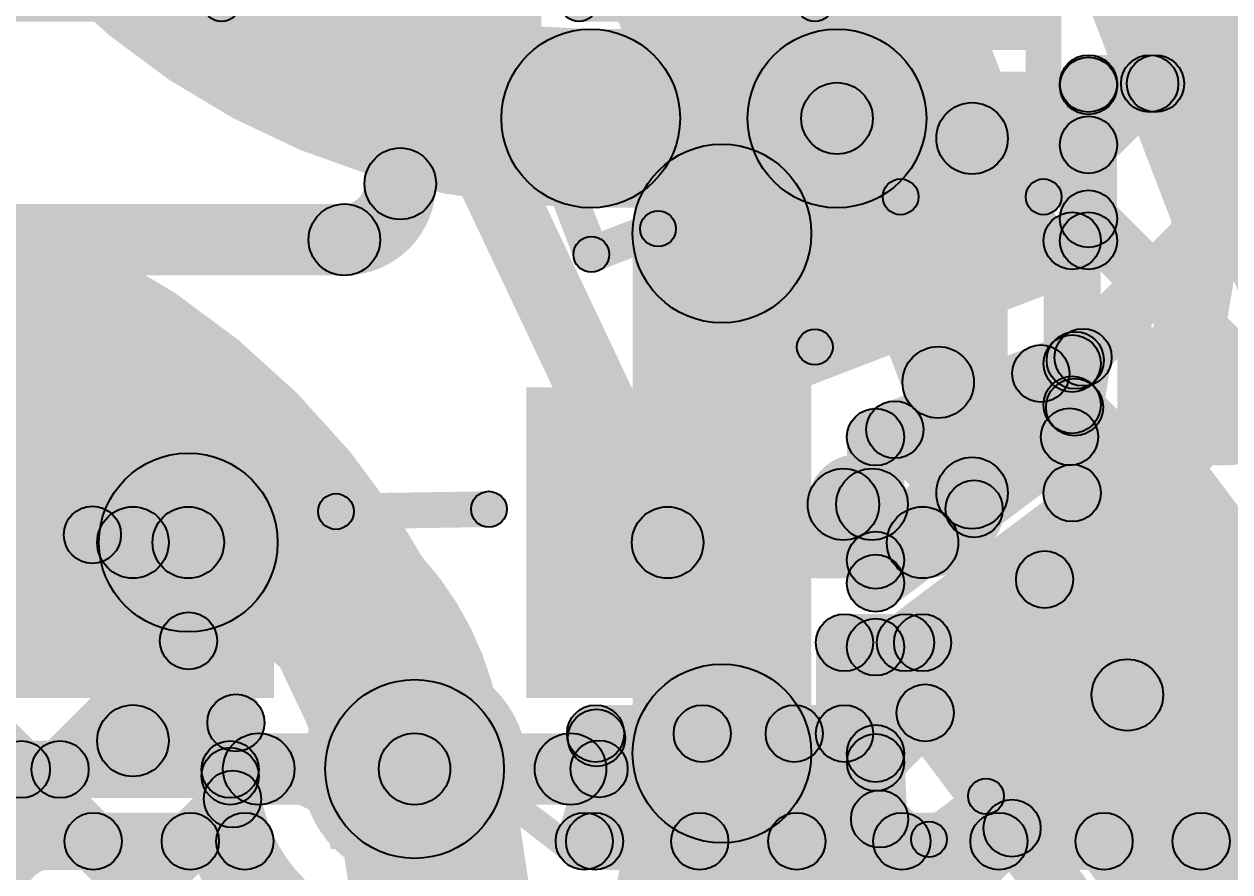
# Model space of a CAD drawing. Header units: millimetres. Extents: x -2.17 to 2.17, y -2.17 to 2.17.
# Drawn here: x -0.8336 to -0.6649, y -0.4404 to -0.3219 of the extents above; entities that cross this region are included whole.
import ezdxf

# ---------------------------------------------------------------- set-up
doc = ezdxf.new("R2010")
doc.units = ezdxf.units.MM
doc.header["$MEASUREMENT"] = 0
for name, color, linetype in [('BottomLayer', 5, 'Continuous'), ('BottomOverlay', 54, 'Continuous'), ('BottomPaste', 16, 'Continuous'), ('BottomSolder', 6, 'Continuous'), ('Mechanical2', 216, 'Continuous'), ('TopLayer', 1, 'Continuous'), ('TopOverlay', 2, 'Continuous'), ('TopPaste', 8, 'Continuous'), ('TopSolder', 216, 'Continuous'), ('ViaHoleLayer', 16, 'Continuous')]:
    doc.layers.add(name, color=color, linetype=linetype)

# ---------------------------------------------------------------- blocks, each defined once
blk = doc.blocks.new('WS2812B_M____2')
at = {"layer": 'TopLayer'}
for points in [[(0.03503955, 0.05078735), (0.09409465, 0.05078735), (0.09409465, 0.01141725), (0.03503955, 0.01141725)], [(0.03503915, -0.01141705), (0.09409425, -0.01141705), (0.09409425, -0.05078715), (0.03503915, -0.05078715)]]:
    blk.add_hatch(color=1, dxfattribs=at).paths.add_polyline_path(points)
at = {"layer": 'TopOverlay'}
h = blk.add_hatch(color=2, dxfattribs=at)
edge = h.paths.add_edge_path()
edge.add_arc((0.0699999, -0.0600001), 0.0025, 0, 360)
for points in [[(0.072499999999875, -0.06999967499899996), (0.067500000000125, -0.06999972500100005), (0.06749990000012501, -0.06000012500100004), (0.072499899999875, -0.06000007499899996)], [(-0.06999969464284565, -0.07249999999999426), (-0.06999970535715434, -0.06750000000000574), (0.06999999464284566, -0.06749970000000574), (0.07000000535715434, -0.07249969999999425)]]:
    blk.add_hatch(color=2, dxfattribs=at).paths.add_polyline_path(points)
h = blk.add_hatch(color=2, dxfattribs=at)
edge = h.paths.add_edge_path()
edge.add_arc((0.07, -0.0699997), 0.0025, 0, 360)
h = blk.add_hatch(color=2, dxfattribs=at)
edge = h.paths.add_edge_path()
edge.add_arc((0.07, -0.0699997), 0.0025, 0, 360)
at = {"layer": 'TopPaste'}
for points in [[(0.03503955, 0.05078735), (0.09409465, 0.05078735), (0.09409465, 0.01141725), (0.03503955, 0.01141725)], [(0.03503915, -0.01141705), (0.09409425, -0.01141705), (0.09409425, -0.05078715), (0.03503915, -0.05078715)]]:
    blk.add_hatch(color=8, dxfattribs=at).paths.add_polyline_path(points)
at = {"layer": 'TopSolder'}
for points in [[(0.03103955, 0.05478735), (0.09809465, 0.05478735), (0.09809465, 0.00741725), (0.03103955, 0.00741725)], [(0.03103915, -0.00741705), (0.09809425, -0.00741705), (0.09809425, -0.05478715), (0.03103915, -0.05478715)]]:
    blk.add_hatch(color=216, dxfattribs=at).paths.add_polyline_path(points)
at = {"layer": 'TopOverlay'}
for centre in [(0.0699999, -0.0600001), (0.07, -0.0699997), (0.07, -0.0699997)]:
    blk.add_circle(centre, 0.0025, dxfattribs=at)
blk = doc.blocks.new('SOT_23F_B_6')
at = {"layer": 'BottomLayer'}
for points in [[(-0.05314965, 0.05905515), (-0.02165355, 0.05905515), (-0.02165355, 0.02362205), (-0.05314965, 0.02362205)], [(0.02165355, 0.05905515), (0.05314965, 0.05905515), (0.05314965, 0.02362205), (0.02165355, 0.02362205)], [(-0.01574805, -0.02362205), (0.01574805, -0.02362205), (0.01574805, -0.05905515), (-0.01574805, -0.05905515)]]:
    blk.add_hatch(color=5, dxfattribs=at).paths.add_polyline_path(points)
at = {"layer": 'BottomOverlay'}
h = blk.add_hatch(color=54, dxfattribs=at)
edge = h.paths.add_edge_path()
edge.add_arc((-0.066, 0.036), 0.005, 0, 360)
h = blk.add_hatch(color=54, dxfattribs=at)
edge = h.paths.add_edge_path()
edge.add_arc((-0.062, 0.036), 0.005, 0, 360)
h = blk.add_hatch(color=54, dxfattribs=at)
edge = h.paths.add_edge_path()
edge.add_arc((-0.0124016, 0.0366772), 0.0025, 0, 360)
for points in [[(0.008962296827300115, 0.03949971567798587), (0.009037703172699885, 0.03450028432201413), (-0.01236389682730011, 0.03417748432201413), (-0.01243930317269988, 0.03917691567798587)], [(-0.0605, 0.014), (-0.0555, 0.014), (-0.0555, -0.034), (-0.0605, -0.034)], [(0.0555, 0.014), (0.0605, 0.014), (0.0605, -0.034), (0.0555, -0.034)], [(-0.025, -0.0315), (-0.025, -0.0365), (-0.058, -0.0365), (-0.058, -0.0315)], [(0.058, -0.0315), (0.058, -0.0365), (0.025, -0.0365), (0.025, -0.0315)]]:
    blk.add_hatch(color=54, dxfattribs=at).paths.add_polyline_path(points)
h = blk.add_hatch(color=54, dxfattribs=at)
edge = h.paths.add_edge_path()
edge.add_arc((0.009, 0.037), 0.0025, 0, 360)
h = blk.add_hatch(color=54, dxfattribs=at)
edge = h.paths.add_edge_path()
edge.add_arc((-0.058, 0.014), 0.0025, 0, 360)
h = blk.add_hatch(color=54, dxfattribs=at)
edge = h.paths.add_edge_path()
edge.add_arc((0.058, 0.014), 0.0025, 0, 360)
h = blk.add_hatch(color=54, dxfattribs=at)
edge = h.paths.add_edge_path()
edge.add_arc((-0.058, -0.034), 0.0025, 0, 360)
h = blk.add_hatch(color=54, dxfattribs=at)
edge = h.paths.add_edge_path()
edge.add_arc((-0.058, -0.034), 0.0025, 0, 360)
h = blk.add_hatch(color=54, dxfattribs=at)
edge = h.paths.add_edge_path()
edge.add_arc((-0.025, -0.034), 0.0025, 0, 360)
h = blk.add_hatch(color=54, dxfattribs=at)
edge = h.paths.add_edge_path()
edge.add_arc((0.025, -0.034), 0.0025, 0, 360)
h = blk.add_hatch(color=54, dxfattribs=at)
edge = h.paths.add_edge_path()
edge.add_arc((0.058, -0.034), 0.0025, 0, 360)
h = blk.add_hatch(color=54, dxfattribs=at)
edge = h.paths.add_edge_path()
edge.add_arc((0.058, -0.034), 0.0025, 0, 360)
at = {"layer": 'BottomPaste'}
for points in [[(-0.05314965, 0.05905515), (-0.02165355, 0.05905515), (-0.02165355, 0.02362205), (-0.05314965, 0.02362205)], [(0.02165355, 0.05905515), (0.05314965, 0.05905515), (0.05314965, 0.02362205), (0.02165355, 0.02362205)], [(-0.01574805, -0.02362205), (0.01574805, -0.02362205), (0.01574805, -0.05905515), (-0.01574805, -0.05905515)]]:
    blk.add_hatch(color=16, dxfattribs=at).paths.add_polyline_path(points)
at = {"layer": 'BottomSolder'}
for points in [[(-0.05714965, 0.06305515), (-0.01765355, 0.06305515), (-0.01765355, 0.01962205), (-0.05714965, 0.01962205)], [(0.01765355, 0.06305515), (0.05714965, 0.06305515), (0.05714965, 0.01962205), (0.01765355, 0.01962205)], [(-0.01974805, -0.01962205), (0.01974805, -0.01962205), (0.01974805, -0.06305515), (-0.01974805, -0.06305515)]]:
    blk.add_hatch(color=6, dxfattribs=at).paths.add_polyline_path(points)
at = {"layer": 'BottomOverlay', "const_width": 0.01}
blk.add_lwpolyline([(-0.062, 0.036, 1), (-0.066, 0.036, 1)], format="xyb", close=True, dxfattribs=at)
at = {"layer": 'BottomOverlay'}
for centre, radius in [((-0.066, 0.036), 0.005), ((-0.062, 0.036), 0.005), ((-0.0124016, 0.0366772), 0.0025), ((0.009, 0.037), 0.0025), ((-0.058, 0.014), 0.0025), ((0.058, 0.014), 0.0025), ((-0.058, -0.034), 0.0025), ((-0.058, -0.034), 0.0025), ((-0.025, -0.034), 0.0025), ((0.025, -0.034), 0.0025), ((0.058, -0.034), 0.0025), ((0.058, -0.034), 0.0025)]:
    blk.add_circle(centre, radius, dxfattribs=at)
blk = doc.blocks.new('R___0201_B_8')
at = {"layer": 'BottomLayer'}
for points in [[(-0.01614165, 0.00728345), (-0.00551175, 0.00728345), (-0.00551175, -0.00728345), (-0.01614165, -0.00728345)], [(0.00551185, 0.00728345), (0.01614175, 0.00728345), (0.01614175, -0.00728345), (0.00551185, -0.00728345)]]:
    blk.add_hatch(color=5, dxfattribs=at).paths.add_polyline_path(points)
at = {"layer": 'BottomOverlay'}
h = blk.add_hatch(color=54, dxfattribs=at)
edge = h.paths.add_edge_path()
edge.add_arc((-0.019, 0.01), 0.0025, 0, 360)
h = blk.add_hatch(color=54, dxfattribs=at)
edge = h.paths.add_edge_path()
edge.add_arc((-0.019, 0.01), 0.0025, 0, 360)
for points in [[(-0.019, 0.0075), (-0.019, 0.0125), (0.019, 0.0125), (0.019, 0.0075)], [(-0.0215, 0.01), (-0.0165, 0.01), (-0.0165, -0.01), (-0.0215, -0.01)], [(0.0165, 0.01), (0.0215, 0.01), (0.0215, -0.01), (0.0165, -0.01)], [(-0.019, -0.0125), (-0.019, -0.0075), (0.019, -0.0075), (0.019, -0.0125)]]:
    blk.add_hatch(color=54, dxfattribs=at).paths.add_polyline_path(points)
h = blk.add_hatch(color=54, dxfattribs=at)
edge = h.paths.add_edge_path()
edge.add_arc((0.019, 0.01), 0.0025, 0, 360)
h = blk.add_hatch(color=54, dxfattribs=at)
edge = h.paths.add_edge_path()
edge.add_arc((0.019, 0.01), 0.0025, 0, 360)
h = blk.add_hatch(color=54, dxfattribs=at)
edge = h.paths.add_edge_path()
edge.add_arc((-0.019, -0.01), 0.0025, 0, 360)
h = blk.add_hatch(color=54, dxfattribs=at)
edge = h.paths.add_edge_path()
edge.add_arc((-0.019, -0.01), 0.0025, 0, 360)
h = blk.add_hatch(color=54, dxfattribs=at)
edge = h.paths.add_edge_path()
edge.add_arc((0.019, -0.01), 0.0025, 0, 360)
h = blk.add_hatch(color=54, dxfattribs=at)
edge = h.paths.add_edge_path()
edge.add_arc((0.019, -0.01), 0.0025, 0, 360)
at = {"layer": 'BottomPaste'}
for points in [[(-0.01614165, 0.00728345), (-0.00551175, 0.00728345), (-0.00551175, -0.00728345), (-0.01614165, -0.00728345)], [(0.00551185, 0.00728345), (0.01614175, 0.00728345), (0.01614175, -0.00728345), (0.00551185, -0.00728345)]]:
    blk.add_hatch(color=16, dxfattribs=at).paths.add_polyline_path(points)
at = {"layer": 'BottomSolder'}
for points in [[(-0.02014165, 0.01128345), (-0.00151175, 0.01128345), (-0.00151175, -0.01128345), (-0.02014165, -0.01128345)], [(0.00151185, 0.01128345), (0.02014175, 0.01128345), (0.02014175, -0.01128345), (0.00151185, -0.01128345)]]:
    blk.add_hatch(color=6, dxfattribs=at).paths.add_polyline_path(points)
at = {"layer": 'BottomOverlay'}
for centre in [(-0.019, 0.01), (-0.019, 0.01), (0.019, 0.01), (0.019, 0.01), (-0.019, -0.01), (-0.019, -0.01), (0.019, -0.01), (0.019, -0.01)]:
    blk.add_circle(centre, 0.0025, dxfattribs=at)
blk = doc.blocks.new('WS2812B_M____245')
at = {"layer": 'TopLayer'}
blk.add_hatch(color=1, dxfattribs=at).paths.add_polyline_path([(-0.09409455, -0.01141725), (-0.03503945, -0.01141725), (-0.03503945, -0.05078735), (-0.09409455, -0.05078735)])
at = {"layer": 'TopOverlay'}
h = blk.add_hatch(color=2, dxfattribs=at)
edge = h.paths.add_edge_path()
edge.add_arc((-0.07, -0.0599999), 0.0025, 0, 360)
for points in [[(-0.0675, -0.0699999), (-0.0725, -0.0699999), (-0.0725, -0.0599999), (-0.0675, -0.0599999)], [(-0.07000000178571557, -0.07249989999999935), (-0.06999999821428443, -0.06749990000000064), (0.06999990178571557, -0.06750000000000064), (0.06999989821428444, -0.07249999999999936)]]:
    blk.add_hatch(color=2, dxfattribs=at).paths.add_polyline_path(points)
h = blk.add_hatch(color=2, dxfattribs=at)
edge = h.paths.add_edge_path()
edge.add_arc((-0.07, -0.0699999), 0.0025, 0, 360)
h = blk.add_hatch(color=2, dxfattribs=at)
edge = h.paths.add_edge_path()
edge.add_arc((-0.07, -0.0699999), 0.0025, 0, 360)
at = {"layer": 'TopPaste'}
blk.add_hatch(color=8, dxfattribs=at).paths.add_polyline_path([(-0.09409455, -0.01141725), (-0.03503945, -0.01141725), (-0.03503945, -0.05078735), (-0.09409455, -0.05078735)])
at = {"layer": 'TopSolder'}
blk.add_hatch(color=216, dxfattribs=at).paths.add_polyline_path([(-0.09809455, -0.00741725), (-0.03103945, -0.00741725), (-0.03103945, -0.05478735), (-0.09809455, -0.05478735)])
at = {"layer": 'TopOverlay'}
for centre in [(-0.07, -0.0599999), (-0.07, -0.0699999), (-0.07, -0.0699999)]:
    blk.add_circle(centre, 0.0025, dxfattribs=at)

msp = doc.modelspace()

# ---------------------------------------------------------------- hatches: boundary and pattern name
at = {"layer": 'BottomLayer'}
for points in [[(-0.776, -0.3441716), (-0.786, -0.3441716), (-0.786, -0.3116614), (-0.776, -0.3116614)], [(-0.6847165, -0.3341732), (-0.6847165, -0.3261732), (-0.5345936, -0.3261732), (-0.5345936, -0.3341732)], [(-0.7226920728752538, -0.4389389271247461), (-0.7283489271247462, -0.4332820728752538), (-0.6224116271247462, -0.3273447728752538), (-0.6167547728752538, -0.3330016271247462)], [(-0.6944077728752539, -0.4389389271247461), (-0.7000646271247462, -0.4332820728752538), (-0.5941273271247461, -0.3273447728752538), (-0.5884704728752539, -0.3330016271247462)], [(-0.6841715728752539, -0.3721341271247462), (-0.6898284271247461, -0.3664772728752538), (-0.6506959271247461, -0.3273447728752538), (-0.6450390728752539, -0.3330016271247462)], [(-0.6818880728752539, -0.3415663271247462), (-0.6875449271247461, -0.3359094728752538), (-0.6789802271247461, -0.3273447728752538), (-0.6733233728752539, -0.3330016271247462)], [(-0.6781645271247462, -0.3330016271247462), (-0.6725076728752538, -0.3273447728752538), (-0.5910572728752539, -0.4087951728752538), (-0.5967141271247461, -0.4144520271247462)], [(-0.6661234728752539, -0.4389389271247461), (-0.6717803271247461, -0.4332820728752538), (-0.5658430271247461, -0.3273447728752538), (-0.5601861728752539, -0.3330016271247462)], [(-0.6807165, -0.3521417), (-0.6887165, -0.3521417), (-0.6887165, -0.3304882), (-0.6807165, -0.3304882)], [(-0.696, -0.387416), (-0.706, -0.387416), (-0.706, -0.3378267), (-0.696, -0.3378267)], [(-0.8635, -0.357), (-0.8635, -0.347), (-0.7888284, -0.347), (-0.7888284, -0.357)], [(-0.6875449271247461, -0.3519055271247462), (-0.6818880728752539, -0.3462486728752538), (-0.6023934728752539, -0.4257432728752539), (-0.6080503271247462, -0.4314001271247461)], [(-0.683, -0.387416), (-0.691, -0.387416), (-0.691, -0.3521417), (-0.683, -0.3521417)], [(-0.6898284271247461, -0.3779063271247462), (-0.6841715728752539, -0.3722494728752538), (-0.6231449728752538, -0.4332760728752539), (-0.6288018271247462, -0.4389329271247461)], [(-0.8441496, -0.3993386), (-0.8441496, -0.3893386), (-0.8184016, -0.3893386), (-0.8184016, -0.3993386)], [(-0.8184016, -0.3993386), (-0.8184016, -0.3893386), (-0.8106614, -0.3893386), (-0.8106614, -0.3993386)], [(-0.7435984, -0.3993386), (-0.7435984, -0.3893386), (-0.7079226, -0.3893386), (-0.7079226, -0.3993386)], [(-0.8134016, -0.4220551), (-0.8234016, -0.4220551), (-0.8234016, -0.3943386), (-0.8134016, -0.3943386)], [(-0.6936790271247462, -0.4023400271247462), (-0.6880221728752538, -0.3966831728752538), (-0.6514232728752538, -0.4332820728752538), (-0.6570801271247462, -0.4389389271247461)], [(-0.7188503, -0.4123386), (-0.7188503, -0.4043386), (-0.7079226, -0.4043386), (-0.7079226, -0.4123386)], [(-0.7131363271247462, -0.4111670271247462), (-0.7074794728752538, -0.4055101728752538), (-0.6797075728752539, -0.4332820728752538), (-0.6853644271247461, -0.4389389271247461)], [(-0.7148503, -0.4210552), (-0.7228503, -0.4210552), (-0.7228503, -0.4083386), (-0.7148503, -0.4083386)], [(-0.7509763728752539, -0.4389389271247461), (-0.7566332271247461, -0.4332820728752538), (-0.7415779271247461, -0.4182267728752538), (-0.7359210728752539, -0.4238836271247461)], [(-0.7536671, -0.4250552), (-0.7536671, -0.4170552), (-0.7188503, -0.4170552), (-0.7188503, -0.4250552)], [(-0.7287040271247461, -0.4238836271247461), (-0.7230471728752539, -0.4182267728752538), (-0.7079918728752539, -0.4332820728752538), (-0.7136487271247461, -0.4389389271247461)], [(-0.7563852271247461, -0.4244867271247462), (-0.7507283728752538, -0.4188298728752538), (-0.7362761728752538, -0.4332820728752538), (-0.7419330271247462, -0.4389389271247461)], [(-0.800811, -0.431), (-0.800811, -0.421), (-0.779, -0.421), (-0.779, -0.431)], [(-0.779, -0.431), (-0.779, -0.421), (-0.757189, -0.421), (-0.757189, -0.431)], [(-0.8481497, -0.4300552), (-0.8481497, -0.4220552), (-0.8048109, -0.4220552), (-0.8048109, -0.4300552)], [(-0.8358292728752539, -0.4389389271247461), (-0.8414861271247461, -0.4332820728752538), (-0.8314308271247461, -0.4232267728752538), (-0.8257739728752539, -0.4288836271247461)], [(-0.8368412271247462, -0.4288836271247461), (-0.8311843728752538, -0.4232267728752538), (-0.8211290728752538, -0.4332820728752538), (-0.8267859271247462, -0.4389389271247461)], [(-0.8075449728752538, -0.4389389271247461), (-0.8132018271247461, -0.4332820728752538), (-0.8072948271247461, -0.4273750728752538), (-0.8016379728752538, -0.4330319271247461)], [(-0.9795, -0.4401105), (-0.9795, -0.4321105), (-0.8027484, -0.4321105), (-0.8027484, -0.4401105)], [(-0.7552516, -0.4401105), (-0.7552516, -0.4321105), (-0.6266105, -0.4321105), (-0.6266105, -0.4401105)]]:
    msp.add_hatch(color=5, dxfattribs=at).paths.add_polyline_path(points)
h = msp.add_hatch(color=5, dxfattribs=at)
edge = h.paths.add_edge_path()
edge.add_arc((-0.6847165, -0.3301732), 0.004, 0, 360)
h = msp.add_hatch(color=5, dxfattribs=at)
edge = h.paths.add_edge_path()
edge.add_arc((-0.6847165, -0.3304882), 0.004, 0, 360)
h = msp.add_hatch(color=5, dxfattribs=at)
edge = h.paths.add_edge_path()
edge.add_arc((-0.6761518, -0.3301732), 0.004, 0, 360)
h = msp.add_hatch(color=5, dxfattribs=at)
edge = h.paths.add_edge_path()
edge.add_arc((-0.6753361, -0.3301732), 0.004, 0, 360)
h = msp.add_hatch(color=5, dxfattribs=at)
edge = h.paths.add_edge_path()
edge.add_arc((-0.701, -0.3378267), 0.005, 0, 360)
h = msp.add_hatch(color=5, dxfattribs=at)
edge = h.paths.add_edge_path()
edge.add_arc((-0.6847165, -0.3387379), 0.004, 0, 360)
h = msp.add_hatch(color=5, dxfattribs=at)
edge = h.paths.add_edge_path()
edge.add_arc((-0.781, -0.3441716), 0.005, 0, 360)
h = msp.add_hatch(color=5, dxfattribs=at)
edge = h.paths.add_edge_path()
edge.add_arc((-0.781, -0.3441716), 0.005, 0, 360)
h = msp.add_hatch(color=5, dxfattribs=at)
edge = h.paths.add_edge_path()
edge.add_arc((-0.6847165, -0.3490771), 0.004, 0, 360)
h = msp.add_hatch(color=5, dxfattribs=at)
edge = h.paths.add_edge_path()
edge.add_arc((-0.7888284, -0.352), 0.005, 0, 360)
h = msp.add_hatch(color=5, dxfattribs=at)
edge = h.paths.add_edge_path()
edge.add_arc((-0.7888284, -0.352), 0.005, 0, 360)
h = msp.add_hatch(color=5, dxfattribs=at)
edge = h.paths.add_edge_path()
edge.add_arc((-0.687, -0.3521417), 0.004, 0, 360)
h = msp.add_hatch(color=5, dxfattribs=at)
edge = h.paths.add_edge_path()
edge.add_arc((-0.6847165, -0.3521417), 0.004, 0, 360)
h = msp.add_hatch(color=5, dxfattribs=at)
edge = h.paths.add_edge_path()
edge.add_arc((-0.687, -0.3693057), 0.004, 0, 360)
h = msp.add_hatch(color=5, dxfattribs=at)
edge = h.paths.add_edge_path()
edge.add_arc((-0.687, -0.3750779), 0.004, 0, 360)
h = msp.add_hatch(color=5, dxfattribs=at)
edge = h.paths.add_edge_path()
edge.add_arc((-0.8106614, -0.3943386), 0.0125, 0, 360)
h = msp.add_hatch(color=5, dxfattribs=at)
edge = h.paths.add_edge_path()
edge.add_arc((-0.701, -0.387416), 0.005, 0, 360)
h = msp.add_hatch(color=5, dxfattribs=at)
edge = h.paths.add_edge_path()
edge.add_arc((-0.701, -0.387416), 0.005, 0, 360)
h = msp.add_hatch(color=5, dxfattribs=at)
edge = h.paths.add_edge_path()
edge.add_arc((-0.687, -0.387416), 0.004, 0, 360)
h = msp.add_hatch(color=5, dxfattribs=at)
edge = h.paths.add_edge_path()
edge.add_arc((-0.687, -0.387416), 0.004, 0, 360)
h = msp.add_hatch(color=5, dxfattribs=at)
edge = h.paths.add_edge_path()
edge.add_arc((-0.8184016, -0.3943386), 0.005, 0, 360)
h = msp.add_hatch(color=5, dxfattribs=at)
edge = h.paths.add_edge_path()
edge.add_arc((-0.8184016, -0.3943386), 0.005, 0, 360)
h = msp.add_hatch(color=5, dxfattribs=at)
edge = h.paths.add_edge_path()
edge.add_arc((-0.8184016, -0.3943386), 0.005, 0, 360)
h = msp.add_hatch(color=5, dxfattribs=at)
edge = h.paths.add_edge_path()
edge.add_arc((-0.8106614, -0.3943386), 0.005, 0, 360)
h = msp.add_hatch(color=5, dxfattribs=at)
edge = h.paths.add_edge_path()
edge.add_arc((-0.7435984, -0.3943386), 0.005, 0, 360)
h = msp.add_hatch(color=5, dxfattribs=at)
edge = h.paths.add_edge_path()
edge.add_arc((-0.7079226, -0.3943386), 0.005, 0, 360)
h = msp.add_hatch(color=5, dxfattribs=at)
edge = h.paths.add_edge_path()
edge.add_arc((-0.7079226, -0.3943386), 0.005, 0, 360)
h = msp.add_hatch(color=5, dxfattribs=at)
edge = h.paths.add_edge_path()
edge.add_arc((-0.6908506, -0.3995116), 0.004, 0, 360)
h = msp.add_hatch(color=5, dxfattribs=at)
edge = h.paths.add_edge_path()
edge.add_arc((-0.7188503, -0.4083386), 0.004, 0, 360)
h = msp.add_hatch(color=5, dxfattribs=at)
edge = h.paths.add_edge_path()
edge.add_arc((-0.7188503, -0.4083386), 0.004, 0, 360)
h = msp.add_hatch(color=5, dxfattribs=at)
edge = h.paths.add_edge_path()
edge.add_arc((-0.7103079, -0.4083386), 0.004, 0, 360)
h = msp.add_hatch(color=5, dxfattribs=at)
edge = h.paths.add_edge_path()
edge.add_arc((-0.7079226, -0.4083386), 0.004, 0, 360)
h = msp.add_hatch(color=5, dxfattribs=at)
edge = h.paths.add_edge_path()
edge.add_arc((-0.7079226, -0.4083386), 0.004, 0, 360)
h = msp.add_hatch(color=5, dxfattribs=at)
edge = h.paths.add_edge_path()
edge.add_arc((-0.779, -0.426), 0.0125, 0, 360)
h = msp.add_hatch(color=5, dxfattribs=at)
edge = h.paths.add_edge_path()
edge.add_arc((-0.779, -0.426), 0.011811, 0, 360)
h = msp.add_hatch(color=5, dxfattribs=at)
edge = h.paths.add_edge_path()
edge.add_arc((-0.8184016, -0.4220551), 0.005, 0, 360)
h = msp.add_hatch(color=5, dxfattribs=at)
edge = h.paths.add_edge_path()
edge.add_arc((-0.7536671, -0.4210552), 0.004, 0, 360)
h = msp.add_hatch(color=5, dxfattribs=at)
edge = h.paths.add_edge_path()
edge.add_arc((-0.7536671, -0.4210552), 0.004, 0, 360)
h = msp.add_hatch(color=5, dxfattribs=at)
edge = h.paths.add_edge_path()
edge.add_arc((-0.7535568, -0.4216583), 0.004, 0, 360)
h = msp.add_hatch(color=5, dxfattribs=at)
edge = h.paths.add_edge_path()
edge.add_arc((-0.7387495, -0.4210552), 0.004, 0, 360)
h = msp.add_hatch(color=5, dxfattribs=at)
edge = h.paths.add_edge_path()
edge.add_arc((-0.7258756, -0.4210552), 0.004, 0, 360)
h = msp.add_hatch(color=5, dxfattribs=at)
edge = h.paths.add_edge_path()
edge.add_arc((-0.7188503, -0.4210552), 0.004, 0, 360)
h = msp.add_hatch(color=5, dxfattribs=at)
edge = h.paths.add_edge_path()
edge.add_arc((-0.7188503, -0.4210552), 0.004, 0, 360)
h = msp.add_hatch(color=5, dxfattribs=at)
edge = h.paths.add_edge_path()
edge.add_arc((-0.800811, -0.426), 0.005, 0, 360)
h = msp.add_hatch(color=5, dxfattribs=at)
edge = h.paths.add_edge_path()
edge.add_arc((-0.779, -0.426), 0.005, 0, 360)
h = msp.add_hatch(color=5, dxfattribs=at)
edge = h.paths.add_edge_path()
edge.add_arc((-0.779, -0.426), 0.005, 0, 360)
h = msp.add_hatch(color=5, dxfattribs=at)
edge = h.paths.add_edge_path()
edge.add_arc((-0.757189, -0.426), 0.005, 0, 360)
h = msp.add_hatch(color=5, dxfattribs=at)
edge = h.paths.add_edge_path()
edge.add_arc((-0.8340128, -0.4260552), 0.004, 0, 360)
h = msp.add_hatch(color=5, dxfattribs=at)
edge = h.paths.add_edge_path()
edge.add_arc((-0.8286024, -0.4260552), 0.004, 0, 360)
h = msp.add_hatch(color=5, dxfattribs=at)
edge = h.paths.add_edge_path()
edge.add_arc((-0.8048109, -0.4260552), 0.004, 0, 360)
h = msp.add_hatch(color=5, dxfattribs=at)
edge = h.paths.add_edge_path()
edge.add_arc((-0.8048109, -0.4260552), 0.004, 0, 360)
h = msp.add_hatch(color=5, dxfattribs=at)
edge = h.paths.add_edge_path()
edge.add_arc((-0.753189, -0.426), 0.004, 0, 360)
h = msp.add_hatch(color=5, dxfattribs=at)
edge = h.paths.add_edge_path()
edge.add_arc((-0.753189, -0.426), 0.004, 0, 360)
h = msp.add_hatch(color=5, dxfattribs=at)
edge = h.paths.add_edge_path()
edge.add_arc((-0.8044664, -0.4302035), 0.004, 0, 360)
h = msp.add_hatch(color=5, dxfattribs=at)
edge = h.paths.add_edge_path()
edge.add_arc((-0.8239575, -0.4361105), 0.004, 0, 360)
h = msp.add_hatch(color=5, dxfattribs=at)
edge = h.paths.add_edge_path()
edge.add_arc((-0.8103734, -0.4361105), 0.004, 0, 360)
h = msp.add_hatch(color=5, dxfattribs=at)
edge = h.paths.add_edge_path()
edge.add_arc((-0.8027484, -0.4361105), 0.004, 0, 360)
h = msp.add_hatch(color=5, dxfattribs=at)
edge = h.paths.add_edge_path()
edge.add_arc((-0.8027484, -0.4361105), 0.004, 0, 360)
h = msp.add_hatch(color=5, dxfattribs=at)
edge = h.paths.add_edge_path()
edge.add_arc((-0.7552516, -0.4361105), 0.004, 0, 360)
h = msp.add_hatch(color=5, dxfattribs=at)
edge = h.paths.add_edge_path()
edge.add_arc((-0.7552516, -0.4361105), 0.004, 0, 360)
h = msp.add_hatch(color=5, dxfattribs=at)
edge = h.paths.add_edge_path()
edge.add_arc((-0.7538048, -0.4361105), 0.004, 0, 360)
h = msp.add_hatch(color=5, dxfattribs=at)
edge = h.paths.add_edge_path()
edge.add_arc((-0.7391046, -0.4361105), 0.004, 0, 360)
h = msp.add_hatch(color=5, dxfattribs=at)
edge = h.paths.add_edge_path()
edge.add_arc((-0.7255205, -0.4361105), 0.004, 0, 360)
h = msp.add_hatch(color=5, dxfattribs=at)
edge = h.paths.add_edge_path()
edge.add_arc((-0.7108203, -0.4361105), 0.004, 0, 360)
h = msp.add_hatch(color=5, dxfattribs=at)
edge = h.paths.add_edge_path()
edge.add_arc((-0.6972362, -0.4361105), 0.004, 0, 360)
h = msp.add_hatch(color=5, dxfattribs=at)
edge = h.paths.add_edge_path()
edge.add_arc((-0.682536, -0.4361105), 0.004, 0, 360)
h = msp.add_hatch(color=5, dxfattribs=at)
edge = h.paths.add_edge_path()
edge.add_arc((-0.6689519, -0.4361105), 0.004, 0, 360)
at = {"layer": 'BottomSolder'}
h = msp.add_hatch(color=6, dxfattribs=at)
edge = h.paths.add_edge_path()
edge.add_arc((-0.779, -0.426), 0.015811, 0, 360)
at = {"layer": 'TopLayer'}
for points in [[(-0.7387310016672677, -0.2999244409596612), (-0.7293951983327324, -0.2963407590403388), (-0.7152297983327324, -0.3332428590403388), (-0.7245656016672677, -0.3368265409596612)], [(-0.6743457807136687, -0.4164831746956876), (-0.6842050192863314, -0.4148112253043124), (-0.6667543192863313, -0.3119070253043124), (-0.6568950807136686, -0.3135789746956876)], [(-0.7543574, -0.3475347), (-0.7543574, -0.3225347), (-0.7198977, -0.3225347), (-0.7198977, -0.3475347)], [(-0.7245656016672677, -0.3368265409596612), (-0.7152297983327324, -0.3332428590403388), (-0.7010643983327324, -0.3701449590403388), (-0.7104002016672677, -0.3737286409596612)], [(-0.7235, -0.4238307), (-0.7485, -0.4238307), (-0.7485, -0.351137), (-0.7235, -0.351137)], [(-0.7116715728752538, -0.3996341271247462), (-0.7173284271247461, -0.3939772728752538), (-0.6893823271247461, -0.3660311728752538), (-0.6837254728752539, -0.3716880271247462)], [(-0.7130665303759458, -0.3833214225405572), (-0.7159334696240542, -0.3758527774594427), (-0.6869038696240543, -0.3647093774594428), (-0.6840369303759457, -0.3721780225405573)], [(-0.6941979271247462, -0.3735366271247462), (-0.6885410728752539, -0.3678797728752538), (-0.6838256728752539, -0.3725951728752538), (-0.6894825271247461, -0.3782520271247462)], [(-0.6834132036970566, -0.3802369746033982), (-0.6913005963029434, -0.3788994253966019), (-0.6894140963029434, -0.3677749253966018), (-0.6815267036970566, -0.3691124746033981)], [(-0.8574170271247461, -0.3800233271247462), (-0.8517601728752539, -0.3743664728752538), (-0.8019634728752538, -0.4241631728752538), (-0.8076203271247462, -0.4298200271247462)], [(-0.8854455271247461, -0.3802791271247462), (-0.8797886728752539, -0.3746222728752538), (-0.7936715728752538, -0.4607393728752538), (-0.7993284271247462, -0.4663962271247462)], [(-0.7146366271247462, -0.3813822271247462), (-0.7089797728752538, -0.3757253728752538), (-0.6978938728752538, -0.3868112728752538), (-0.7035507271247461, -0.3924681271247462)], [(-0.7120927393772228, -0.4032165416406782), (-0.7169072606227771, -0.3968274583593219), (-0.6897641606227771, -0.3763736583593218), (-0.6849496393772229, -0.3827627416406781)], [(-0.7105, -0.400022), (-0.7185, -0.400022), (-0.7185, -0.3795871), (-0.7105, -0.3795871)], [(-0.8899420728752538, -0.4647674271247462), (-0.8955989271247461, -0.4591105728752539), (-0.8269094271247461, -0.3904210728752538), (-0.8212525728752539, -0.3960779271247462)], [(-0.8711635728752538, -0.4742732271247461), (-0.8768204271247462, -0.4686163728752539), (-0.8134508271247461, -0.4052467728752538), (-0.8077939728752539, -0.4109036271247462)], [(-0.7176945446295213, -0.4113595566564445), (-0.7113054553704787, -0.4065450433435555), (-0.6692247553704787, -0.4623881433435554), (-0.6756138446295213, -0.4672026566564446)], [(-0.7105, -0.4238307), (-0.7185, -0.4238307), (-0.7185, -0.4089523), (-0.7105, -0.4089523)], [(-0.7116610728752538, -0.4279079271247461), (-0.7173179271247462, -0.4222510728752539), (-0.7103936271247462, -0.4153267728752538), (-0.7047367728752538, -0.4209836271247461)], [(-0.800811, -0.431), (-0.800811, -0.421), (-0.779, -0.421), (-0.779, -0.431)], [(-0.8428792728752539, -0.4742732271247461), (-0.8485361271247461, -0.4686163728752539), (-0.8072948271247461, -0.4273750728752538), (-0.8016379728752538, -0.4330319271247461)], [(-0.7167630271247462, -0.4358244271247461), (-0.7111061728752539, -0.4301675728752539), (-0.6462737728752539, -0.4949999728752539), (-0.6519306271247461, -0.5006568271247461)], [(-0.7072956728752539, -0.4518268271247461), (-0.7129525271247461, -0.4461699728752538), (-0.6982390271247462, -0.4314564728752538), (-0.6925821728752538, -0.4371133271247462)]]:
    msp.add_hatch(color=1, dxfattribs=at).paths.add_polyline_path(points)
h = msp.add_hatch(color=1, dxfattribs=at)
edge = h.paths.add_edge_path()
edge.add_arc((-0.7543574, -0.3350347), 0.0125, 0, 360)
h = msp.add_hatch(color=1, dxfattribs=at)
edge = h.paths.add_edge_path()
edge.add_arc((-0.7543574, -0.3350347), 0.0125, 0, 360)
h = msp.add_hatch(color=1, dxfattribs=at)
edge = h.paths.add_edge_path()
edge.add_arc((-0.7198977, -0.3350347), 0.0125, 0, 360)
h = msp.add_hatch(color=1, dxfattribs=at)
edge = h.paths.add_edge_path()
edge.add_arc((-0.7198977, -0.3350347), 0.0125, 0, 360)
h = msp.add_hatch(color=1, dxfattribs=at)
edge = h.paths.add_edge_path()
edge.add_arc((-0.7198977, -0.3350347), 0.005, 0, 360)
h = msp.add_hatch(color=1, dxfattribs=at)
edge = h.paths.add_edge_path()
edge.add_arc((-0.7198977, -0.3350347), 0.005, 0, 360)
h = msp.add_hatch(color=1, dxfattribs=at)
edge = h.paths.add_edge_path()
edge.add_arc((-0.736, -0.351137), 0.0125, 0, 360)
h = msp.add_hatch(color=1, dxfattribs=at)
edge = h.paths.add_edge_path()
edge.add_arc((-0.736, -0.351137), 0.0125, 0, 360)
h = msp.add_hatch(color=1, dxfattribs=at)
edge = h.paths.add_edge_path()
edge.add_arc((-0.6865539, -0.3688596), 0.004, 0, 360)
h = msp.add_hatch(color=1, dxfattribs=at)
edge = h.paths.add_edge_path()
edge.add_arc((-0.6854704, -0.3684437), 0.004, 0, 360)
h = msp.add_hatch(color=1, dxfattribs=at)
edge = h.paths.add_edge_path()
edge.add_arc((-0.6854704, -0.3684437), 0.004, 0, 360)
h = msp.add_hatch(color=1, dxfattribs=at)
edge = h.paths.add_edge_path()
edge.add_arc((-0.7057323, -0.3719368), 0.005, 0, 360)
h = msp.add_hatch(color=1, dxfattribs=at)
edge = h.paths.add_edge_path()
edge.add_arc((-0.6913695, -0.3707082), 0.004, 0, 360)
h = msp.add_hatch(color=1, dxfattribs=at)
edge = h.paths.add_edge_path()
edge.add_arc((-0.6866541, -0.3754236), 0.004, 0, 360)
h = msp.add_hatch(color=1, dxfattribs=at)
edge = h.paths.add_edge_path()
edge.add_arc((-0.7145, -0.3795871), 0.004, 0, 360)
h = msp.add_hatch(color=1, dxfattribs=at)
edge = h.paths.add_edge_path()
edge.add_arc((-0.7145, -0.3795871), 0.004, 0, 360)
h = msp.add_hatch(color=1, dxfattribs=at)
edge = h.paths.add_edge_path()
edge.add_arc((-0.7118082, -0.3785538), 0.004, 0, 360)
h = msp.add_hatch(color=1, dxfattribs=at)
edge = h.paths.add_edge_path()
edge.add_arc((-0.6873569, -0.3795682), 0.004, 0, 360)
h = msp.add_hatch(color=1, dxfattribs=at)
edge = h.paths.add_edge_path()
edge.add_arc((-0.6873569, -0.3795682), 0.004, 0, 360)
h = msp.add_hatch(color=1, dxfattribs=at)
edge = h.paths.add_edge_path()
edge.add_arc((-0.7007223, -0.3896397), 0.004, 0, 360)
h = msp.add_hatch(color=1, dxfattribs=at)
edge = h.paths.add_edge_path()
edge.add_arc((-0.824081, -0.3932495), 0.004, 0, 360)
h = msp.add_hatch(color=1, dxfattribs=at)
edge = h.paths.add_edge_path()
edge.add_arc((-0.7145, -0.3968057), 0.004, 0, 360)
h = msp.add_hatch(color=1, dxfattribs=at)
edge = h.paths.add_edge_path()
edge.add_arc((-0.7145, -0.400022), 0.004, 0, 360)
h = msp.add_hatch(color=1, dxfattribs=at)
edge = h.paths.add_edge_path()
edge.add_arc((-0.7145, -0.400022), 0.004, 0, 360)
h = msp.add_hatch(color=1, dxfattribs=at)
edge = h.paths.add_edge_path()
edge.add_arc((-0.8106224, -0.4080752), 0.004, 0, 360)
h = msp.add_hatch(color=1, dxfattribs=at)
edge = h.paths.add_edge_path()
edge.add_arc((-0.7145, -0.4089523), 0.004, 0, 360)
h = msp.add_hatch(color=1, dxfattribs=at)
edge = h.paths.add_edge_path()
edge.add_arc((-0.7145, -0.4089523), 0.004, 0, 360)
h = msp.add_hatch(color=1, dxfattribs=at)
edge = h.paths.add_edge_path()
edge.add_arc((-0.736, -0.4238307), 0.0125, 0, 360)
h = msp.add_hatch(color=1, dxfattribs=at)
edge = h.paths.add_edge_path()
edge.add_arc((-0.736, -0.4238307), 0.0125, 0, 360)
h = msp.add_hatch(color=1, dxfattribs=at)
edge = h.paths.add_edge_path()
edge.add_arc((-0.6792754, -0.4156472), 0.005, 0, 360)
h = msp.add_hatch(color=1, dxfattribs=at)
edge = h.paths.add_edge_path()
edge.add_arc((-0.779, -0.426), 0.011811, 0, 360)
h = msp.add_hatch(color=1, dxfattribs=at)
edge = h.paths.add_edge_path()
edge.add_arc((-0.7075652, -0.4181552), 0.004, 0, 360)
h = msp.add_hatch(color=1, dxfattribs=at)
edge = h.paths.add_edge_path()
edge.add_arc((-0.8039882, -0.4195348), 0.004, 0, 360)
h = msp.add_hatch(color=1, dxfattribs=at)
edge = h.paths.add_edge_path()
edge.add_arc((-0.8039882, -0.4195348), 0.004, 0, 360)
h = msp.add_hatch(color=1, dxfattribs=at)
edge = h.paths.add_edge_path()
edge.add_arc((-0.7145, -0.4238307), 0.004, 0, 360)
h = msp.add_hatch(color=1, dxfattribs=at)
edge = h.paths.add_edge_path()
edge.add_arc((-0.7145, -0.4238307), 0.004, 0, 360)
h = msp.add_hatch(color=1, dxfattribs=at)
edge = h.paths.add_edge_path()
edge.add_arc((-0.800811, -0.426), 0.005, 0, 360)
h = msp.add_hatch(color=1, dxfattribs=at)
edge = h.paths.add_edge_path()
edge.add_arc((-0.779, -0.426), 0.005, 0, 360)
h = msp.add_hatch(color=1, dxfattribs=at)
edge = h.paths.add_edge_path()
edge.add_arc((-0.7144895, -0.4250795), 0.004, 0, 360)
h = msp.add_hatch(color=1, dxfattribs=at)
edge = h.paths.add_edge_path()
edge.add_arc((-0.8047919, -0.4269916), 0.004, 0, 360)
h = msp.add_hatch(color=1, dxfattribs=at)
edge = h.paths.add_edge_path()
edge.add_arc((-0.8044664, -0.4302035), 0.004, 0, 360)
h = msp.add_hatch(color=1, dxfattribs=at)
edge = h.paths.add_edge_path()
edge.add_arc((-0.7139346, -0.432996), 0.004, 0, 360)
h = msp.add_hatch(color=1, dxfattribs=at)
edge = h.paths.add_edge_path()
edge.add_arc((-0.6954106, -0.4342849), 0.004, 0, 360)
at = {"layer": 'TopSolder'}
h = msp.add_hatch(color=216, dxfattribs=at)
edge = h.paths.add_edge_path()
edge.add_arc((-0.779, -0.426), 0.015811, 0, 360)
at = {"layer": 'ViaHoleLayer'}
h = msp.add_hatch(color=16, dxfattribs=at)
edge = h.paths.add_edge_path()
edge.add_arc((-0.779, -0.426), 0.0059055, 0, 360)

# ---------------------------------------------------------------- linework, layer by layer
at = {"layer": 'BottomLayer'}
for points, const_width in [([(-0.781, -0.3441716, -0.4142135623730951), (-0.7888284, -0.352)], 0.01), ([(-0.8106614, -0.3943386, -0.4142135623730951), (-0.779, -0.426)], 0.025), ([(-0.701, -0.387416, -0.4142135623730951), (-0.7079226, -0.3943386)], 0.01), ([(-0.687, -0.387416, -0.4142135623730951), (-0.7079226, -0.4083386)], 0.008), ([(-0.7536671, -0.4210552, -0.04822956719438468), (-0.753189, -0.426)], 0.008), ([(-0.8027484, -0.4361105, -0.1004240215641331), (-0.8048109, -0.4260552)], 0.008), ([(-0.753189, -0.426, -0.1009640987871013), (-0.7552516, -0.4361105)], 0.008)]:
    msp.add_lwpolyline(points, format="xyb", dxfattribs=dict(at, const_width=const_width))
for centre, radius in [((-0.6847165, -0.3301732), 0.004), ((-0.6847165, -0.3304882), 0.004), ((-0.6761518, -0.3301732), 0.004), ((-0.6753361, -0.3301732), 0.004), ((-0.701, -0.3378267), 0.005), ((-0.6847165, -0.3387379), 0.004), ((-0.781, -0.3441716), 0.005), ((-0.781, -0.3441716), 0.005), ((-0.6847165, -0.3490771), 0.004), ((-0.7888284, -0.352), 0.005), ((-0.7888284, -0.352), 0.005), ((-0.687, -0.3521417), 0.004), ((-0.6847165, -0.3521417), 0.004), ((-0.687, -0.3693057), 0.004), ((-0.687, -0.3750779), 0.004), ((-0.8106614, -0.3943386), 0.0125), ((-0.701, -0.387416), 0.005), ((-0.701, -0.387416), 0.005), ((-0.687, -0.387416), 0.004), ((-0.687, -0.387416), 0.004), ((-0.8184016, -0.3943386), 0.005), ((-0.8184016, -0.3943386), 0.005), ((-0.8184016, -0.3943386), 0.005), ((-0.8106614, -0.3943386), 0.005), ((-0.7435984, -0.3943386), 0.005), ((-0.7079226, -0.3943386), 0.005), ((-0.7079226, -0.3943386), 0.005), ((-0.6908506, -0.3995116), 0.004), ((-0.7188503, -0.4083386), 0.004), ((-0.7188503, -0.4083386), 0.004), ((-0.7103079, -0.4083386), 0.004), ((-0.7079226, -0.4083386), 0.004), ((-0.7079226, -0.4083386), 0.004), ((-0.779, -0.426), 0.0125), ((-0.8184016, -0.4220551), 0.005), ((-0.7536671, -0.4210552), 0.004), ((-0.7536671, -0.4210552), 0.004), ((-0.7535568, -0.4216583), 0.004), ((-0.7387495, -0.4210552), 0.004), ((-0.7258756, -0.4210552), 0.004), ((-0.7188503, -0.4210552), 0.004), ((-0.7188503, -0.4210552), 0.004), ((-0.800811, -0.426), 0.005), ((-0.779, -0.426), 0.005), ((-0.779, -0.426), 0.005), ((-0.757189, -0.426), 0.005), ((-0.8340128, -0.4260552), 0.004), ((-0.8286024, -0.4260552), 0.004), ((-0.8048109, -0.4260552), 0.004), ((-0.8048109, -0.4260552), 0.004), ((-0.753189, -0.426), 0.004), ((-0.753189, -0.426), 0.004), ((-0.8044664, -0.4302035), 0.004), ((-0.8239575, -0.4361105), 0.004), ((-0.8103734, -0.4361105), 0.004), ((-0.8027484, -0.4361105), 0.004), ((-0.8027484, -0.4361105), 0.004), ((-0.7552516, -0.4361105), 0.004), ((-0.7552516, -0.4361105), 0.004), ((-0.7538048, -0.4361105), 0.004), ((-0.7391046, -0.4361105), 0.004), ((-0.7255205, -0.4361105), 0.004), ((-0.7108203, -0.4361105), 0.004), ((-0.6972362, -0.4361105), 0.004), ((-0.682536, -0.4361105), 0.004), ((-0.6689519, -0.4361105), 0.004)]:
    msp.add_circle(centre, radius, dxfattribs=at)
at = {"layer": 'Mechanical2', "const_width": 0.01}
for points in [[(2.1653543, 0.001, 1), (-2.1653543, 0.001, 1)], [(2.081354, -0.01, 1), (-2.049354, -0.01, 1)], [(1.8405512, 0.001, 1), (-1.8405512, 0.001, 1)], [(1.6437008, 0.001, 1), (-1.6437008, 0.001, 1)], [(1.503937, 0, 1), (-1.503937, 0, 1)], [(1.3070866, 0.001, 1), (-1.3070866, 0.001, 1)], [(1.1732283, 0.001, 1), (-1.1732283, 0.001, 1)], [(0.976378, 0.001, 1), (-0.976378, 0.001, 1)], [(0.8425197, 0.001, 1), (-0.8425197, 0.001, 1)]]:
    msp.add_lwpolyline(points, format="xyb", close=True, dxfattribs=at)
at = {"layer": 'TopLayer'}
for points, const_width in [([(-0.7543574, -0.3350347, -0.4142135623730951), (-0.848, -0.2413921)], 0.025), ([(-0.736, -0.351137, -0.4142135623730951), (-0.7198977, -0.3350347)], 0.025), ([(-0.875, -0.3529948, -0.4142135623730951), (-0.775, -0.4529948)], 0.025), ([(-0.8745002, -0.3744964, -0.2886629918617933), (-0.8039882, -0.4195348)], 0.008), ([(-0.6399369, -0.5198938, -0.4142135623730951), (-0.736, -0.4238307)], 0.025), ([(-0.7969565, -0.4445411, -0.2699316062330127), (-0.8039882, -0.4195348)], 0.008), ([(-0.6399369, -0.4983938, -0.4142135623730951), (-0.7145, -0.4238307)], 0.008)]:
    msp.add_lwpolyline(points, format="xyb", dxfattribs=dict(at, const_width=const_width))
for centre, radius in [((-0.7543574, -0.3350347), 0.0125), ((-0.7543574, -0.3350347), 0.0125), ((-0.7198977, -0.3350347), 0.0125), ((-0.7198977, -0.3350347), 0.0125), ((-0.7198977, -0.3350347), 0.005), ((-0.7198977, -0.3350347), 0.005), ((-0.736, -0.351137), 0.0125), ((-0.736, -0.351137), 0.0125), ((-0.6865539, -0.3688596), 0.004), ((-0.6854704, -0.3684437), 0.004), ((-0.6854704, -0.3684437), 0.004), ((-0.7057323, -0.3719368), 0.005), ((-0.6913695, -0.3707082), 0.004), ((-0.6866541, -0.3754236), 0.004), ((-0.7145, -0.3795871), 0.004), ((-0.7145, -0.3795871), 0.004), ((-0.7118082, -0.3785538), 0.004), ((-0.6873569, -0.3795682), 0.004), ((-0.6873569, -0.3795682), 0.004), ((-0.7007223, -0.3896397), 0.004), ((-0.824081, -0.3932495), 0.004), ((-0.7145, -0.3968057), 0.004), ((-0.7145, -0.400022), 0.004), ((-0.7145, -0.400022), 0.004), ((-0.8106224, -0.4080752), 0.004), ((-0.7145, -0.4089523), 0.004), ((-0.7145, -0.4089523), 0.004), ((-0.736, -0.4238307), 0.0125), ((-0.736, -0.4238307), 0.0125), ((-0.6792754, -0.4156472), 0.005), ((-0.7075652, -0.4181552), 0.004), ((-0.8039882, -0.4195348), 0.004), ((-0.8039882, -0.4195348), 0.004), ((-0.7145, -0.4238307), 0.004), ((-0.7145, -0.4238307), 0.004), ((-0.800811, -0.426), 0.005), ((-0.779, -0.426), 0.005), ((-0.7144895, -0.4250795), 0.004), ((-0.8047919, -0.4269916), 0.004), ((-0.8044664, -0.4302035), 0.004), ((-0.7139346, -0.432996), 0.004), ((-0.6954106, -0.4342849), 0.004)]:
    msp.add_circle(centre, radius, dxfattribs=at)

# ---------------------------------------------------------------- block references
for name, p, rotation in [('WS2812B_M____2', (-0.714, -0.2636105), 291), ('SOT_23F_B_6', (-0.781, -0.353), 180), ('R___0201_B_8', (-0.701, -0.327), 90), ('WS2812B_M____245', (-0.609, -0.4496105), 307)]:
    msp.add_blockref(name, p, dxfattribs=dict(rotation=rotation))

# ---------------------------------------------------------------- texts
at = {"layer": 'BottomOverlay', "text_generation_flag": 2}
for s, p in [('R33a', (-0.557, -0.383)), ('Q13a', (-0.712, -0.467))]:
    msp.add_text(s, height=0.04, dxfattribs=at).set_placement(p)

doc.saveas('drawing.dxf')
